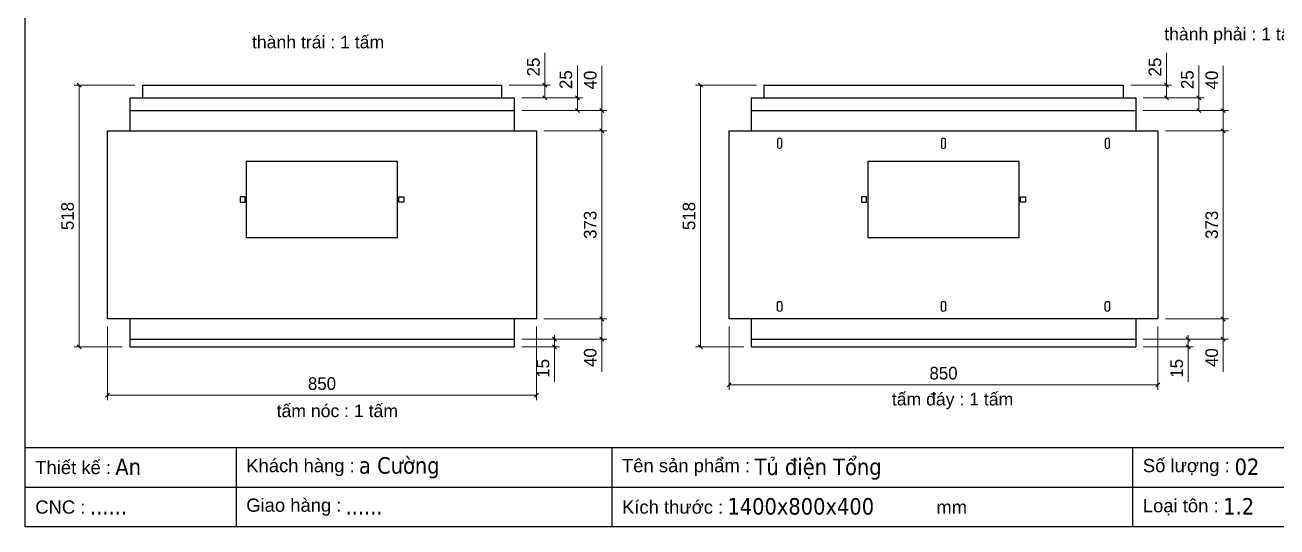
# Model space of a CAD drawing. Header units: millimetres. Extents: x 0 to 3881, y 0 to 2744.
# Drawn here: x 0 to 2482, y 0 to 994 of the extents above; entities that cross this region are included whole.
import ezdxf
from ezdxf.enums import TextEntityAlignment as Align

# ---------------------------------------------------------------- set-up
doc = ezdxf.new("R2010")
doc.units = ezdxf.units.MM
doc.layers.add('DIM', color=253, linetype='Continuous')
doc.styles.add('Arial', font='arial.ttf')
doc.styles.add('Tahoma (Input Text)', font='tahoma.ttf')
doc.dimstyles.new('Dim-25', dxfattribs={"dimtxt": 25, "dimasz": 8, "dimexe": 10, "dimexo": 15, "dimgap": 10, "dimtad": 1, "dimdec": 0, "dimtxsty": 'Standard', "dimblk": 'OBLIQUE', "dimcen": 10, "dimclrd": 5, "dimclre": 5, "dimclrt": 3, "dimazin": 3, "dimtfac": 1, "dimtdec": 0, "dimtmove": 0, "dimatfit": 3, "dimldrblk": 'OBLIQUE', "dimlwd": 9, "dimlwe": 9})

# ---------------------------------------------------------------- blocks, each defined once
blk = doc.blocks.new('khungtenAsean2')
at = {"color": 7}
for p, q in [((2970, -1980), (0, -1980)), ((320, -1980), (320, -2100)), ((890, -1980), (890, -2100)), ((1680, -1980), (1680, -2100)), ((2020, -2040), (0, -2040))]:
    blk.add_line(p, q, dxfattribs=at)
blk.add_lwpolyline([(0, 0), (2970, 0), (2970, -2100), (0, -2100)], close=True, dxfattribs=at)
at = {"color": 2, "char_height": 20, "width": 917.634, "attachment_point": 4, "style": 'Arial'}
for s, insert in [('  Tên sản phẩm :', (890, -2010)), ('  Thiết kế :', (0, -2010)), ('  Khách hàng :', (320, -2010)), ('  Số lượng :', (1680, -2010)), ('  CNC :', (0, -2070)), ('  Giao hàng :', (320, -2070)), ('  Kích thước :', (890, -2070)), ('mm', (1382.3, -2070)), ('  Loại tôn :', (1680, -2070))]:
    blk.add_mtext(s, dxfattribs=dict(at, insert=insert))
at = {"color": 1, "style": 'Tahoma (Input Text)', "flags": 8}
for tag, p in [('#03', (506.6, -2019.3)), ('#01', (137.1, -2021.3)), ('#05', (1106.6, -2021.3)), ('#07', (1834.7, -2021.3)), ('#09', (2146.7, -2021.3)), ('#02', (98.5, -2081.3)), ('#04', (486.1, -2081.3)), ('#06', (1065.3, -2081.3)), ('#08', (1817.4, -2081.3)), ('#10', (2146.7, -2081.3))]:
    blk.add_attdef(tag, p, '', height=25, dxfattribs=at)
blk.add_attdef('#11', text='', height=25, dxfattribs=at).set_placement((2915, -2067.3), align=Align.CENTER)
blk = doc.blocks.new('*D20')
at = {"color": 0, "linetype": 'ByBlock', "lineweight": -2}
for p, q in [((1147.2, 781), (1139.2, 789)), ((1139.2, 416), (1147.2, 408))]:
    blk.add_line(p, q, dxfattribs=at)
at = {"layer": 'Defpoints', "color": 0, "ltscale": 3, "transparency": 16777216}
for p in [(1013.6, 785), (1013.6, 412), (1143.2, 412)]:
    blk.add_point(p, dxfattribs=at)
at = {"layer": 'DIM', "color": 5, "lineweight": 9, "ltscale": 3, "transparency": 16777216}
for p, q in [((1028.6, 785), (1153.2, 785)), ((1143.2, 785), (1143.2, 412)), ((1028.6, 412), (1153.2, 412))]:
    blk.add_line(p, q, dxfattribs=at)
at = {"layer": 'DIM', "color": 3, "ltscale": 3, "transparency": 16777216, "insert": (1120.4, 598.5), "char_height": 25, "attachment_point": 5, "rotation": 90}
blk.add_mtext('373', dxfattribs=at)
blk = doc.blocks.new('_Oblique')
at = {"color": 0, "linetype": 'ByBlock', "lineweight": -2}
blk.add_line((-0.5, -0.5), (0.5, 0.5), dxfattribs=at)
blk = doc.blocks.new('*D21')
at = {"color": 0, "linetype": 'ByBlock', "lineweight": -2}
for p, q in [((111.1, 871), (103.1, 879)), ((103.1, 361), (111.1, 353))]:
    blk.add_line(p, q, dxfattribs=at)
at = {"layer": 'Defpoints', "color": 0, "ltscale": 3, "transparency": 16777216}
for p in [(232.6, 875), (107.1, 357), (207.6, 357)]:
    blk.add_point(p, dxfattribs=at)
at = {"layer": 'DIM', "color": 5, "lineweight": 9, "ltscale": 3, "transparency": 16777216}
for p, q in [((217.6, 875), (97.1, 875)), ((107.1, 875), (107.1, 357)), ((192.6, 357), (97.1, 357))]:
    blk.add_line(p, q, dxfattribs=at)
at = {"layer": 'DIM', "color": 3, "ltscale": 3, "transparency": 16777216, "insert": (84.4, 616), "char_height": 25, "attachment_point": 5, "rotation": 90}
blk.add_mtext('518', dxfattribs=at)
blk = doc.blocks.new('*D22')
at = {"color": 0, "linetype": 'ByBlock', "lineweight": -2}
for p, q in [((1034.6, 871), (1026.6, 879)), ((1026.6, 854), (1034.6, 846))]:
    blk.add_line(p, q, dxfattribs=at)
at = {"layer": 'Defpoints', "color": 0, "ltscale": 3, "transparency": 16777216}
for p in [(944.6, 875), (1030.6, 875), (969.6, 850)]:
    blk.add_point(p, dxfattribs=at)
at = {"layer": 'DIM', "color": 5, "lineweight": 9, "ltscale": 3, "transparency": 16777216}
for p, q in [((1030.6, 875), (1030.6, 939.4)), ((959.6, 875), (1040.6, 875)), ((1030.6, 850), (1030.6, 875)), ((984.6, 850), (1040.6, 850))]:
    blk.add_line(p, q, dxfattribs=at)
at = {"layer": 'DIM', "color": 3, "ltscale": 3, "transparency": 16777216, "insert": (1007.9, 911.2), "char_height": 25, "attachment_point": 5, "rotation": 90}
blk.add_mtext('25', dxfattribs=at)
blk = doc.blocks.new('*D23')
at = {"color": 0, "linetype": 'ByBlock', "lineweight": -2}
for p, q in [((1098.9, 846), (1090.9, 854)), ((1090.9, 829), (1098.9, 821))]:
    blk.add_line(p, q, dxfattribs=at)
at = {"layer": 'Defpoints', "color": 0, "ltscale": 3, "transparency": 16777216}
for p in [(969.6, 850), (1094.9, 850), (969.6, 825)]:
    blk.add_point(p, dxfattribs=at)
at = {"layer": 'DIM', "color": 5, "lineweight": 9, "ltscale": 3, "transparency": 16777216}
for p, q in [((1094.9, 850), (1094.9, 914.4)), ((984.6, 850), (1104.9, 850)), ((1094.9, 825), (1094.9, 850)), ((984.6, 825), (1104.9, 825))]:
    blk.add_line(p, q, dxfattribs=at)
at = {"layer": 'DIM', "color": 3, "ltscale": 3, "transparency": 16777216, "insert": (1072.2, 886.2), "char_height": 25, "attachment_point": 5, "rotation": 90}
blk.add_mtext('25', dxfattribs=at)
blk = doc.blocks.new('*D24')
at = {"color": 0, "linetype": 'ByBlock', "lineweight": -2}
for p, q in [((1147.2, 821), (1139.2, 829)), ((1139.2, 789), (1147.2, 781))]:
    blk.add_line(p, q, dxfattribs=at)
at = {"layer": 'Defpoints', "color": 0, "ltscale": 3, "transparency": 16777216}
for p in [(969.6, 825), (1013.6, 785), (1143.2, 785)]:
    blk.add_point(p, dxfattribs=at)
at = {"layer": 'DIM', "color": 5, "lineweight": 9, "ltscale": 3, "transparency": 16777216}
for p, q in [((1143.2, 825), (1143.2, 913.8)), ((984.6, 825), (1153.2, 825)), ((1143.2, 785), (1143.2, 825)), ((1028.6, 785), (1153.2, 785))]:
    blk.add_line(p, q, dxfattribs=at)
at = {"layer": 'DIM', "color": 3, "ltscale": 3, "transparency": 16777216, "insert": (1120.5, 885.4), "char_height": 25, "attachment_point": 5, "rotation": 90}
blk.add_mtext('40', dxfattribs=at)
blk = doc.blocks.new('*D25')
at = {"color": 0, "linetype": 'ByBlock', "lineweight": -2}
for p, q in [((1147.2, 408), (1139.2, 416)), ((1139.2, 376), (1147.2, 368))]:
    blk.add_line(p, q, dxfattribs=at)
at = {"layer": 'Defpoints', "color": 0, "ltscale": 3, "transparency": 16777216}
for p in [(1013.6, 412), (969.6, 372), (1143.2, 372)]:
    blk.add_point(p, dxfattribs=at)
at = {"layer": 'DIM', "color": 5, "lineweight": 9, "ltscale": 3, "transparency": 16777216}
for p, q in [((1028.6, 412), (1153.2, 412)), ((1143.2, 412), (1143.2, 372)), ((984.6, 372), (1153.2, 372)), ((1143.2, 372), (1143.2, 307.3))]:
    blk.add_line(p, q, dxfattribs=at)
at = {"layer": 'DIM', "color": 3, "ltscale": 3, "transparency": 16777216, "insert": (1120.5, 335.6), "char_height": 25, "attachment_point": 5, "rotation": 90}
blk.add_mtext('40', dxfattribs=at)
blk = doc.blocks.new('*D26')
at = {"color": 0, "linetype": 'ByBlock', "lineweight": -2}
for p, q in [((1045.7, 376), (1053.7, 368)), ((1053.7, 353), (1045.7, 361))]:
    blk.add_line(p, q, dxfattribs=at)
at = {"layer": 'Defpoints', "color": 0, "ltscale": 3, "transparency": 16777216}
for p in [(969.6, 372), (969.6, 357), (1049.7, 357)]:
    blk.add_point(p, dxfattribs=at)
at = {"layer": 'DIM', "color": 5, "lineweight": 9, "ltscale": 3, "transparency": 16777216}
for p, q in [((1049.7, 372), (1049.7, 380)), ((984.6, 372), (1059.7, 372)), ((984.6, 357), (1059.7, 357)), ((1049.7, 372), (1049.7, 357)), ((1049.7, 357), (1049.7, 287.3))]:
    blk.add_line(p, q, dxfattribs=at)
at = {"layer": 'DIM', "color": 3, "ltscale": 3, "transparency": 16777216, "insert": (1026.9, 314.2), "char_height": 25, "attachment_point": 5, "rotation": 90}
blk.add_mtext('15', dxfattribs=at)
blk = doc.blocks.new('*D27')
at = {"color": 0, "linetype": 'ByBlock', "lineweight": -2}
for p, q in [((2379.2, 781), (2371.2, 789)), ((2371.2, 416), (2379.2, 408))]:
    blk.add_line(p, q, dxfattribs=at)
at = {"layer": 'Defpoints', "color": 0, "ltscale": 3, "transparency": 16777216}
for p in [(2245.6, 785), (2245.6, 412), (2375.2, 412)]:
    blk.add_point(p, dxfattribs=at)
at = {"layer": 'DIM', "color": 5, "lineweight": 9, "ltscale": 3, "transparency": 16777216}
for p, q in [((2260.6, 785), (2385.2, 785)), ((2375.2, 785), (2375.2, 412)), ((2260.6, 412), (2385.2, 412))]:
    blk.add_line(p, q, dxfattribs=at)
at = {"layer": 'DIM', "color": 3, "ltscale": 3, "transparency": 16777216, "insert": (2352.4, 598.5), "char_height": 25, "attachment_point": 5, "rotation": 90}
blk.add_mtext('373', dxfattribs=at)
blk = doc.blocks.new('*D28')
at = {"color": 0, "linetype": 'ByBlock', "lineweight": -2}
for p, q in [((1343.1, 871), (1335.1, 879)), ((1335.1, 361), (1343.1, 353))]:
    blk.add_line(p, q, dxfattribs=at)
at = {"layer": 'Defpoints', "color": 0, "ltscale": 3, "transparency": 16777216}
for p in [(1464.6, 875), (1339.1, 357), (1439.6, 357)]:
    blk.add_point(p, dxfattribs=at)
at = {"layer": 'DIM', "color": 5, "lineweight": 9, "ltscale": 3, "transparency": 16777216}
for p, q in [((1449.6, 875), (1329.1, 875)), ((1339.1, 875), (1339.1, 357)), ((1424.6, 357), (1329.1, 357))]:
    blk.add_line(p, q, dxfattribs=at)
at = {"layer": 'DIM', "color": 3, "ltscale": 3, "transparency": 16777216, "insert": (1316.3, 616), "char_height": 25, "attachment_point": 5, "rotation": 90}
blk.add_mtext('518', dxfattribs=at)
blk = doc.blocks.new('*D29')
at = {"color": 0, "linetype": 'ByBlock', "lineweight": -2}
for p, q in [((2266.6, 871), (2258.6, 879)), ((2258.6, 854), (2266.6, 846))]:
    blk.add_line(p, q, dxfattribs=at)
at = {"layer": 'Defpoints', "color": 0, "ltscale": 3, "transparency": 16777216}
for p in [(2176.6, 875), (2262.6, 875), (2201.6, 850)]:
    blk.add_point(p, dxfattribs=at)
at = {"layer": 'DIM', "color": 5, "lineweight": 9, "ltscale": 3, "transparency": 16777216}
for p, q in [((2262.6, 875), (2262.6, 939.4)), ((2191.6, 875), (2272.6, 875)), ((2262.6, 850), (2262.6, 875)), ((2216.6, 850), (2272.6, 850))]:
    blk.add_line(p, q, dxfattribs=at)
at = {"layer": 'DIM', "color": 3, "ltscale": 3, "transparency": 16777216, "insert": (2239.8, 911.2), "char_height": 25, "attachment_point": 5, "rotation": 90}
blk.add_mtext('25', dxfattribs=at)
blk = doc.blocks.new('*D30')
at = {"color": 0, "linetype": 'ByBlock', "lineweight": -2}
for p, q in [((2330.9, 846), (2322.9, 854)), ((2322.9, 829), (2330.9, 821))]:
    blk.add_line(p, q, dxfattribs=at)
at = {"layer": 'Defpoints', "color": 0, "ltscale": 3, "transparency": 16777216}
for p in [(2201.6, 850), (2326.9, 850), (2201.6, 825)]:
    blk.add_point(p, dxfattribs=at)
at = {"layer": 'DIM', "color": 5, "lineweight": 9, "ltscale": 3, "transparency": 16777216}
for p, q in [((2326.9, 850), (2326.9, 914.4)), ((2216.6, 850), (2336.9, 850)), ((2326.9, 825), (2326.9, 850)), ((2216.6, 825), (2336.9, 825))]:
    blk.add_line(p, q, dxfattribs=at)
at = {"layer": 'DIM', "color": 3, "ltscale": 3, "transparency": 16777216, "insert": (2304.1, 886.2), "char_height": 25, "attachment_point": 5, "rotation": 90}
blk.add_mtext('25', dxfattribs=at)
blk = doc.blocks.new('*D31')
at = {"color": 0, "linetype": 'ByBlock', "lineweight": -2}
for p, q in [((2379.2, 821), (2371.2, 829)), ((2371.2, 789), (2379.2, 781))]:
    blk.add_line(p, q, dxfattribs=at)
at = {"layer": 'Defpoints', "color": 0, "ltscale": 3, "transparency": 16777216}
for p in [(2201.6, 825), (2245.6, 785), (2375.2, 785)]:
    blk.add_point(p, dxfattribs=at)
at = {"layer": 'DIM', "color": 5, "lineweight": 9, "ltscale": 3, "transparency": 16777216}
for p, q in [((2375.2, 825), (2375.2, 913.8)), ((2216.6, 825), (2385.2, 825)), ((2375.2, 785), (2375.2, 825)), ((2260.6, 785), (2385.2, 785))]:
    blk.add_line(p, q, dxfattribs=at)
at = {"layer": 'DIM', "color": 3, "ltscale": 3, "transparency": 16777216, "insert": (2352.4, 885.4), "char_height": 25, "attachment_point": 5, "rotation": 90}
blk.add_mtext('40', dxfattribs=at)
blk = doc.blocks.new('*D32')
at = {"color": 0, "linetype": 'ByBlock', "lineweight": -2}
for p, q in [((2379.2, 408), (2371.2, 416)), ((2371.2, 376), (2379.2, 368))]:
    blk.add_line(p, q, dxfattribs=at)
at = {"layer": 'Defpoints', "color": 0, "ltscale": 3, "transparency": 16777216}
for p in [(2245.6, 412), (2201.6, 372), (2375.2, 372)]:
    blk.add_point(p, dxfattribs=at)
at = {"layer": 'DIM', "color": 5, "lineweight": 9, "ltscale": 3, "transparency": 16777216}
for p, q in [((2260.6, 412), (2385.2, 412)), ((2375.2, 412), (2375.2, 372)), ((2216.6, 372), (2385.2, 372)), ((2375.2, 372), (2375.2, 307.3))]:
    blk.add_line(p, q, dxfattribs=at)
at = {"layer": 'DIM', "color": 3, "ltscale": 3, "transparency": 16777216, "insert": (2352.4, 335.6), "char_height": 25, "attachment_point": 5, "rotation": 90}
blk.add_mtext('40', dxfattribs=at)
blk = doc.blocks.new('*D33')
at = {"color": 0, "linetype": 'ByBlock', "lineweight": -2}
for p, q in [((2301.7, 376), (2309.7, 368)), ((2309.7, 353), (2301.7, 361))]:
    blk.add_line(p, q, dxfattribs=at)
at = {"layer": 'Defpoints', "color": 0, "ltscale": 3, "transparency": 16777216}
for p in [(2201.6, 372), (2201.6, 357), (2305.7, 357)]:
    blk.add_point(p, dxfattribs=at)
at = {"layer": 'DIM', "color": 5, "lineweight": 9, "ltscale": 3, "transparency": 16777216}
for p, q in [((2305.7, 372), (2305.7, 380)), ((2216.6, 372), (2315.7, 372)), ((2216.6, 357), (2315.7, 357)), ((2305.7, 372), (2305.7, 357)), ((2305.7, 357), (2305.7, 287.3))]:
    blk.add_line(p, q, dxfattribs=at)
at = {"layer": 'DIM', "color": 3, "ltscale": 3, "transparency": 16777216, "insert": (2283, 314.2), "char_height": 25, "attachment_point": 5, "rotation": 90}
blk.add_mtext('15', dxfattribs=at)
blk = doc.blocks.new('*D34')
at = {"color": 0, "linetype": 'ByBlock', "lineweight": -2}
for p, q in [((1399.6, 285.8), (1391.6, 277.8)), ((2241.6, 277.8), (2249.6, 285.8))]:
    blk.add_line(p, q, dxfattribs=at)
at = {"layer": 'Defpoints', "color": 0, "ltscale": 3, "transparency": 16777216}
for p in [(1395.6, 412), (2245.6, 412), (2245.6, 281.8)]:
    blk.add_point(p, dxfattribs=at)
at = {"layer": 'DIM', "color": 5, "lineweight": 9, "ltscale": 3, "transparency": 16777216}
for p, q in [((1395.6, 397), (1395.6, 271.8)), ((2245.6, 397), (2245.6, 271.8)), ((1395.6, 281.8), (2245.6, 281.8))]:
    blk.add_line(p, q, dxfattribs=at)
at = {"layer": 'DIM', "color": 3, "ltscale": 3, "transparency": 16777216, "insert": (1820.6, 304.5), "char_height": 25, "attachment_point": 5}
blk.add_mtext('850', dxfattribs=at)
blk = doc.blocks.new('*D35')
at = {"color": 0, "linetype": 'ByBlock', "lineweight": -2}
for p, q in [((167.6, 265.2), (159.6, 257.2)), ((1009.6, 257.2), (1017.6, 265.2))]:
    blk.add_line(p, q, dxfattribs=at)
at = {"layer": 'Defpoints', "color": 0, "ltscale": 3, "transparency": 16777216}
for p in [(163.6, 412), (1013.6, 412), (1013.6, 261.2)]:
    blk.add_point(p, dxfattribs=at)
at = {"layer": 'DIM', "color": 5, "lineweight": 9, "ltscale": 3, "transparency": 16777216}
for p, q in [((163.6, 397), (163.6, 251.2)), ((1013.6, 397), (1013.6, 251.2)), ((163.6, 261.2), (1013.6, 261.2))]:
    blk.add_line(p, q, dxfattribs=at)
at = {"layer": 'DIM', "color": 3, "ltscale": 3, "transparency": 16777216, "insert": (588.6, 283.9), "char_height": 25, "attachment_point": 5}
blk.add_mtext('850', dxfattribs=at)

msp = doc.modelspace()

# ---------------------------------------------------------------- linework, layer by layer
at = {"color": 7, "ltscale": 3}
for p, q in [((232.6, 875), (944.6, 875)), ((232.6, 875), (232.6, 850)), ((944.6, 875), (944.6, 850)), ((1464.6, 875), (2176.6, 875)), ((1464.6, 875), (1464.6, 850)), ((2176.6, 875), (2176.6, 850)), ((207.6, 850), (969.6, 850)), ((207.6, 850), (207.6, 785)), ((969.6, 850), (969.6, 785)), ((1439.6, 850), (2201.6, 850)), ((1439.6, 850), (1439.6, 785)), ((2201.6, 850), (2201.6, 785)), ((207.6, 825), (969.6, 825)), ((1439.6, 825), (2201.6, 825)), ((163.6, 785), (1013.6, 785)), ((1395.6, 785), (2245.6, 785)), ((207.6, 412), (207.6, 357)), ((969.6, 412), (969.6, 357)), ((1439.6, 412), (1439.6, 357)), ((2201.6, 412), (2201.6, 357)), ((207.6, 372), (969.6, 372)), ((207.6, 357), (969.6, 357)), ((1439.6, 372), (2201.6, 372)), ((1439.6, 357), (2201.6, 357))]:
    msp.add_line(p, q, dxfattribs=at)
for points in [[(163.6, 785), (1013.6, 785), (1013.6, 412), (163.6, 412)], [(1395.6, 785), (2245.6, 785), (2245.6, 412), (1395.6, 412)]]:
    msp.add_lwpolyline(points, close=True, dxfattribs=at)
at = {"color": 2, "ltscale": 3}
for points in [[(1499.8, 754.2), (1499.8, 765.7, 1), (1491.3, 765.7), (1491.3, 754.2, 1)], [(1824.8, 754.2), (1824.8, 765.7, 1), (1816.3, 765.7), (1816.3, 754.2, 1)], [(2149.8, 754.2), (2149.8, 765.7, 1), (2141.3, 765.7), (2141.3, 754.2, 1)], [(1499.8, 442.7), (1499.8, 431.2, -1), (1491.3, 431.2), (1491.3, 442.7, -1)], [(1824.8, 442.7), (1824.8, 431.2, -1), (1816.3, 431.2), (1816.3, 442.7, -1)], [(2149.8, 442.7), (2149.8, 431.2, -1), (2141.3, 431.2), (2141.3, 442.7, -1)]]:
    msp.add_lwpolyline(points, format="xyb", close=True, dxfattribs=at)
for points in [[(438.6, 573.8), (738.6, 573.8), (738.6, 723.8), (438.6, 723.8)], [(1670.6, 573.8), (1970.6, 573.8), (1970.6, 723.8), (1670.6, 723.8)], [(426.1, 643.8), (436.1, 643.8), (436.1, 653.8), (426.1, 653.8)], [(751.1, 643.8), (741.1, 643.8), (741.1, 653.8), (751.1, 653.8)], [(1658.1, 643.8), (1668.1, 643.8), (1668.1, 653.8), (1658.1, 653.8)], [(1983.1, 643.8), (1973.1, 643.8), (1973.1, 653.8), (1983.1, 653.8)]]:
    msp.add_lwpolyline(points, close=True, dxfattribs=at)

# ---------------------------------------------------------------- block references
at = {"color": 7}
ref = msp.add_blockref('khungtenAsean2', (0, 2744.3), dxfattribs=dict(at, xscale=1.306799999998474, yscale=1.306799999998474, zscale=1.306799999998474))
ref.add_attrib('#08', '1.2', (2375, 24.5), dxfattribs={"color": 1, "height": 32.67, "style": 'Tahoma (Input Text)'})
ref.add_attrib('#07', '02', (2397.6, 102.9), dxfattribs={"color": 1, "height": 32.67, "style": 'Tahoma (Input Text)'})
ref.add_attrib('#06', '1400x800x400', (1392.2, 24.5), dxfattribs={"color": 1, "height": 32.67, "style": 'Tahoma (Input Text)'})
ref.add_attrib('#05', 'Tủ điện Tổng', (1446.1, 102.9), dxfattribs={"color": 1, "height": 32.67, "style": 'Tahoma (Input Text)'})
ref.add_attrib('#04', '......', (635.2, 24.5), dxfattribs={"color": 1, "height": 32.67, "style": 'Tahoma (Input Text)'})
ref.add_attrib('#03', 'a Cường', (662, 105.5), dxfattribs={"color": 1, "height": 32.67, "style": 'Tahoma (Input Text)'})
ref.add_attrib('#02', '......', (128.7, 24.5), dxfattribs={"color": 1, "height": 32.67, "style": 'Tahoma (Input Text)'})
ref.add_attrib('#01', 'An', (179.1, 102.9), dxfattribs={"color": 1, "height": 32.67, "style": 'Tahoma (Input Text)'})

# ---------------------------------------------------------------- texts
at = {"color": 7, "char_height": 25, "width": 699.046, "attachment_point": 5}
for s, insert in [('{\\fArial|b0|i0|c0|p34;thành trái : 1 tấm}', (580.9, 960.5)), ('{\\fArial|b0|i0|c0|p34;thành phải : 1 tấm}', (2397.9, 972.8)), ('{\\fArial|b0|i0|c0|p34;tấm đáy : 1 tấm}', (1838.5, 249.5)), ('{\\fArial|b0|i0|c0|p34;tấm nóc : 1 tấm}', (619, 229.9))]:
    msp.add_mtext(s, dxfattribs=dict(at, insert=insert))

# ---------------------------------------------------------------- dimensions: what is measured, and where the dimension line sits
at = {"layer": 'DIM', "color": 7, "ltscale": 3}
for base, p1, p2, picture, middle in [((1030.6, 875), (969.6, 850), (944.6, 875), '*D22', (1007.9, 911.2)), ((2262.6, 875), (2201.6, 850), (2176.6, 875), '*D29', (2239.8, 911.2)), ((1094.9, 850), (969.6, 825), (969.6, 850), '*D23', (1072.2, 886.2)), ((2326.9, 850), (2201.6, 825), (2201.6, 850), '*D30', (2304.1, 886.2)), ((107.1, 357), (232.6, 875), (207.6, 357), '*D21', (84.4, 616)), ((1339.1, 357), (1464.6, 875), (1439.6, 357), '*D28', (1316.3, 616)), ((1143.2, 412), (1013.6, 785), (1013.6, 412), '*D20', (1120.4, 598.5)), ((2375.2, 412), (2245.6, 785), (2245.6, 412), '*D27', (2352.4, 598.5)), ((1143.2, 372), (1013.6, 412), (969.6, 372), '*D25', (1120.5, 335.6)), ((2375.2, 372), (2245.6, 412), (2201.6, 372), '*D32', (2352.4, 335.6)), ((1049.7, 357), (969.6, 372), (969.6, 357), '*D26', (1026.9, 314.2)), ((2305.7, 357), (2201.6, 372), (2201.6, 357), '*D33', (2283, 314.2))]:
    dim = msp.add_linear_dim(base=base, p1=p1, p2=p2, angle=90, dimstyle='Dim-25', dxfattribs=at)
    dim.commit()
    dim.dimension.update_dxf_attribs({"geometry": picture, "text_midpoint": middle})
for base, p1, p2, picture, middle in [((1143.2, 785), (969.6, 825), (1013.6, 785), '*D24', (1143.2, 885.4)), ((2375.2, 785), (2201.6, 825), (2245.6, 785), '*D31', (2375.2, 885.4))]:
    dim = msp.add_linear_dim(base=base, p1=p1, p2=p2, angle=90, dimstyle='Dim-25', dxfattribs=at)
    dim.commit()
    dim.dimension.update_dxf_attribs({"geometry": picture, "text_midpoint": middle, "dimtype": 160})
for base, p1, p2, picture, middle in [((1013.6, 261.2), (163.6, 412), (1013.6, 412), '*D35', (588.6, 283.9)), ((2245.6, 281.8), (1395.6, 412), (2245.6, 412), '*D34', (1820.6, 304.5))]:
    dim = msp.add_linear_dim(base=base, p1=p1, p2=p2, dimstyle='Dim-25', dxfattribs=at)
    dim.commit()
    dim.dimension.update_dxf_attribs({"geometry": picture, "text_midpoint": middle})

doc.saveas('drawing.dxf')
